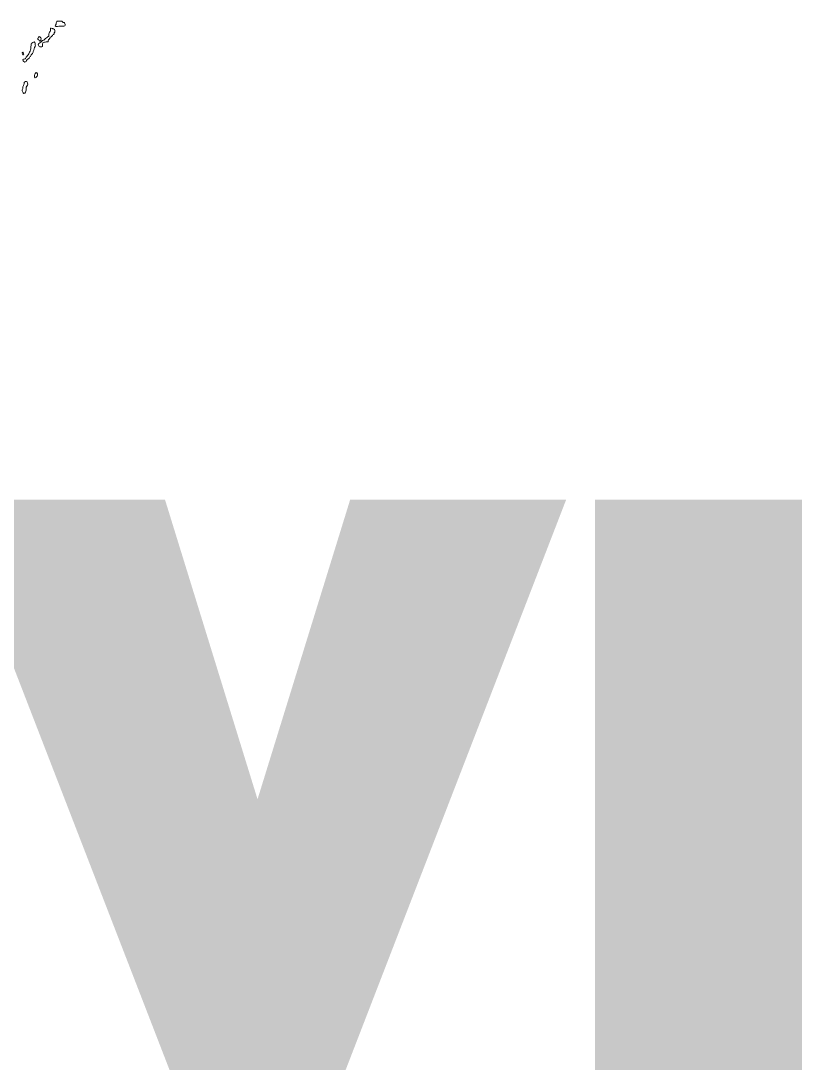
# Model space of a CAD drawing. Header units: millimetres. Extents: x 7106 to 73427, y -466 to 50348.
# Drawn here: x 34182 to 34343.6, y 24220.6 to 24437.7 of the extents above; entities that cross this region are included whole.
import ezdxf

# ---------------------------------------------------------------- set-up
doc = ezdxf.new("R2010")
doc.units = ezdxf.units.MM
doc.layers.add('Cotas', color=1, linetype='Continuous')
doc.layers.add('PDF11_Geometry', color=7, linetype='Continuous')
doc.layers.add('PDF11_Solid Fills', color=252, linetype='Continuous', true_color=0x8c8f90)

# ---------------------------------------------------------------- blocks, each defined once
blk = doc.blocks.new('AW-GEV-264B-370 a')
at = {"layer": 'PDF11_Solid Fills', "transparency": 33554559}
for points in [[(-205.484, 25.739), (-208.131, 18.891), (-210.244, 18.891), (-212.894, 25.739), (-210.299, 25.739), (-209.188, 22.141), (-208.076, 25.739)], [(-205.139, 25.739), (-202.654, 25.739), (-202.654, 18.891), (-205.139, 18.891)]]:
    blk.add_hatch(color=1, dxfattribs=at).paths.add_polyline_path(points)
at = {"layer": 'PDF11_Geometry', "color": 1, "lineweight": 9}
blk.add_lwpolyline([(-211.537, 31.482, 0.019779), (-211.567, 31.483)], format="xyb", dxfattribs=at)
for points in [[(-211.603, 31.454), (-211.608, 31.464), (-211.599, 31.478), (-211.591, 31.482)], [(-211.591, 31.482), (-211.583, 31.482), (-211.574, 31.483), (-211.567, 31.483)], [(-211.537, 31.482), (-211.537, 31.482), (-211.522, 31.464), (-211.51, 31.464)], [(-211.693, 31.312), (-211.693, 31.334), (-211.689, 31.348), (-211.677, 31.358)], [(-211.677, 31.358), (-211.671, 31.366), (-211.671, 31.362), (-211.671, 31.38)], [(-211.671, 31.38), (-211.676, 31.398), (-211.676, 31.398), (-211.664, 31.398)], [(-211.664, 31.398), (-211.651, 31.398), (-211.643, 31.391), (-211.643, 31.388)], [(-211.643, 31.388), (-211.643, 31.386), (-211.628, 31.393), (-211.625, 31.383)], [(-211.625, 31.383), (-211.622, 31.372), (-211.616, 31.351), (-211.622, 31.35)], [(-211.599, 31.418), (-211.613, 31.418), (-211.622, 31.421), (-211.613, 31.435)], [(-211.613, 31.435), (-211.608, 31.446), (-211.599, 31.445), (-211.603, 31.454)], [(-211.541, 31.421), (-211.56, 31.421), (-211.588, 31.418), (-211.599, 31.418)], [(-211.495, 31.432), (-211.501, 31.421), (-211.522, 31.421), (-211.541, 31.421)], [(-211.51, 31.464), (-211.503, 31.464), (-211.495, 31.445), (-211.495, 31.432)], [(-211.89, 31.222), (-211.88, 31.222), (-211.872, 31.239), (-211.864, 31.231)], [(-211.864, 31.231), (-211.858, 31.222), (-211.855, 31.207), (-211.855, 31.193)], [(-211.818, 31.283), (-211.825, 31.278), (-211.831, 31.273), (-211.825, 31.266)], [(-211.825, 31.266), (-211.825, 31.262), (-211.813, 31.262), (-211.812, 31.256)], [(-211.81, 31.298), (-211.813, 31.298), (-211.812, 31.291), (-211.818, 31.283)], [(-211.812, 31.256), (-211.81, 31.253), (-211.812, 31.242), (-211.8, 31.242)], [(-211.789, 31.283), (-211.8, 31.295), (-211.798, 31.298), (-211.81, 31.298)], [(-211.802, 31.223), (-211.796, 31.23), (-211.779, 31.23), (-211.777, 31.24)], [(-211.8, 31.242), (-211.789, 31.246), (-211.788, 31.249), (-211.788, 31.256)], [(-211.788, 31.256), (-211.784, 31.27), (-211.782, 31.269), (-211.789, 31.283)], [(-211.777, 31.24), (-211.772, 31.25), (-211.762, 31.25), (-211.754, 31.254)], [(-211.754, 31.254), (-211.741, 31.259), (-211.741, 31.275), (-211.732, 31.275)], [(-211.711, 31.233), (-211.732, 31.23), (-211.741, 31.233), (-211.754, 31.227)], [(-211.732, 31.275), (-211.722, 31.279), (-211.716, 31.283), (-211.709, 31.291)], [(-211.702, 31.251), (-211.705, 31.243), (-211.694, 31.233), (-211.711, 31.233)], [(-211.709, 31.291), (-211.702, 31.301), (-211.693, 31.294), (-211.693, 31.312)], [(-211.676, 31.283), (-211.68, 31.275), (-211.697, 31.259), (-211.702, 31.251)], [(-211.651, 31.305), (-211.655, 31.298), (-211.671, 31.291), (-211.676, 31.283)], [(-211.63, 31.33), (-211.64, 31.319), (-211.647, 31.312), (-211.651, 31.305)], [(-211.622, 31.35), (-211.628, 31.343), (-211.628, 31.337), (-211.63, 31.33)], [(-212.01, 31.084), (-212.01, 31.095), (-212.017, 31.107), (-212.005, 31.109)], [(-212.005, 31.109), (-212.003, 31.109), (-211.998, 31.104), (-211.997, 31.095)], [(-211.948, 31.068), (-211.933, 31.077), (-211.933, 31.099), (-211.923, 31.109)], [(-211.923, 31.109), (-211.919, 31.118), (-211.919, 31.121), (-211.911, 31.138)], [(-211.911, 31.138), (-211.907, 31.154), (-211.911, 31.159), (-211.907, 31.175)], [(-211.907, 31.175), (-211.905, 31.193), (-211.905, 31.193), (-211.905, 31.207)], [(-211.905, 31.207), (-211.905, 31.217), (-211.903, 31.224), (-211.89, 31.222)], [(-211.878, 31.124), (-211.885, 31.118), (-211.878, 31.104), (-211.887, 31.095)], [(-211.869, 31.149), (-211.872, 31.138), (-211.869, 31.127), (-211.878, 31.124)], [(-211.858, 31.178), (-211.861, 31.168), (-211.865, 31.159), (-211.869, 31.149)], [(-211.855, 31.193), (-211.855, 31.188), (-211.851, 31.186), (-211.858, 31.178)], [(-211.809, 31.177), (-211.812, 31.19), (-211.825, 31.202), (-211.818, 31.207)], [(-211.818, 31.207), (-211.811, 31.213), (-211.811, 31.213), (-211.802, 31.223)], [(-211.777, 31.175), (-211.789, 31.175), (-211.8, 31.165), (-211.809, 31.177)], [(-211.769, 31.207), (-211.772, 31.2), (-211.762, 31.175), (-211.777, 31.175)], [(-211.754, 31.227), (-211.762, 31.223), (-211.769, 31.218), (-211.769, 31.207)], [(-211.998, 31.077), (-212.003, 31.072), (-212.011, 31.077), (-212.01, 31.084)], [(-211.982, 30.991), (-211.998, 30.996), (-212.005, 31.013), (-212.003, 31.02)], [(-212.003, 31.02), (-211.997, 31.027), (-211.976, 31.027), (-211.973, 31.035)], [(-211.997, 31.095), (-211.992, 31.088), (-211.992, 31.081), (-211.998, 31.077)], [(-211.96, 31.011), (-211.965, 31), (-211.965, 30.988), (-211.982, 30.991)], [(-211.973, 31.035), (-211.969, 31.045), (-211.96, 31.054), (-211.948, 31.068)], [(-211.943, 31.027), (-211.95, 31.02), (-211.954, 31.02), (-211.96, 31.011)], [(-211.923, 31.046), (-211.925, 31.039), (-211.933, 31.035), (-211.943, 31.027)], [(-211.903, 31.077), (-211.907, 31.064), (-211.922, 31.052), (-211.923, 31.046)], [(-211.887, 31.095), (-211.893, 31.088), (-211.893, 31.088), (-211.903, 31.077)], [(-211.859, 30.844), (-211.855, 30.854), (-211.846, 30.871), (-211.836, 30.861)], [(-211.836, 30.861), (-211.827, 30.853), (-211.827, 30.844), (-211.83, 30.831)], [(-211.992, 30.723), (-211.985, 30.732), (-211.992, 30.743), (-211.985, 30.75)], [(-211.985, 30.75), (-211.977, 30.759), (-211.966, 30.759), (-211.96, 30.759)], [(-211.96, 30.759), (-211.955, 30.759), (-211.95, 30.746), (-211.948, 30.739)], [(-211.948, 30.739), (-211.945, 30.73), (-211.941, 30.721), (-211.948, 30.713)], [(-211.865, 30.826), (-211.865, 30.826), (-211.861, 30.833), (-211.859, 30.844)], [(-211.858, 30.803), (-211.865, 30.811), (-211.865, 30.819), (-211.865, 30.826)], [(-211.841, 30.815), (-211.843, 30.811), (-211.843, 30.797), (-211.858, 30.803)], [(-211.83, 30.831), (-211.83, 30.825), (-211.836, 30.819), (-211.841, 30.815)], [(-212.003, 30.631), (-212.012, 30.637), (-212.018, 30.655), (-212.01, 30.664)], [(-212.01, 30.664), (-212.003, 30.67), (-212.003, 30.678), (-212.003, 30.692)], [(-212.003, 30.692), (-211.999, 30.71), (-211.998, 30.713), (-211.992, 30.723)], [(-211.991, 30.613), (-212.003, 30.617), (-211.998, 30.628), (-212.003, 30.631)], [(-211.973, 30.628), (-211.982, 30.625), (-211.982, 30.609), (-211.991, 30.613)], [(-211.964, 30.655), (-211.966, 30.643), (-211.966, 30.637), (-211.973, 30.628)], [(-211.964, 30.689), (-211.966, 30.678), (-211.964, 30.663), (-211.964, 30.655)], [(-211.948, 30.713), (-211.95, 30.702), (-211.96, 30.702), (-211.964, 30.689)]]:
    blk.add_open_spline(points, degree=3, dxfattribs=at)

msp = doc.modelspace()

# ---------------------------------------------------------------- block references
at = {"layer": 'Cotas', "xscale": 17.23794430566618, "yscale": 17.23794430566618, "zscale": 17.23794430566618}
msp.add_blockref('AW-GEV-264B-370 a', (37836.94, 23895.01), dxfattribs=at)

doc.saveas('drawing.dxf')
